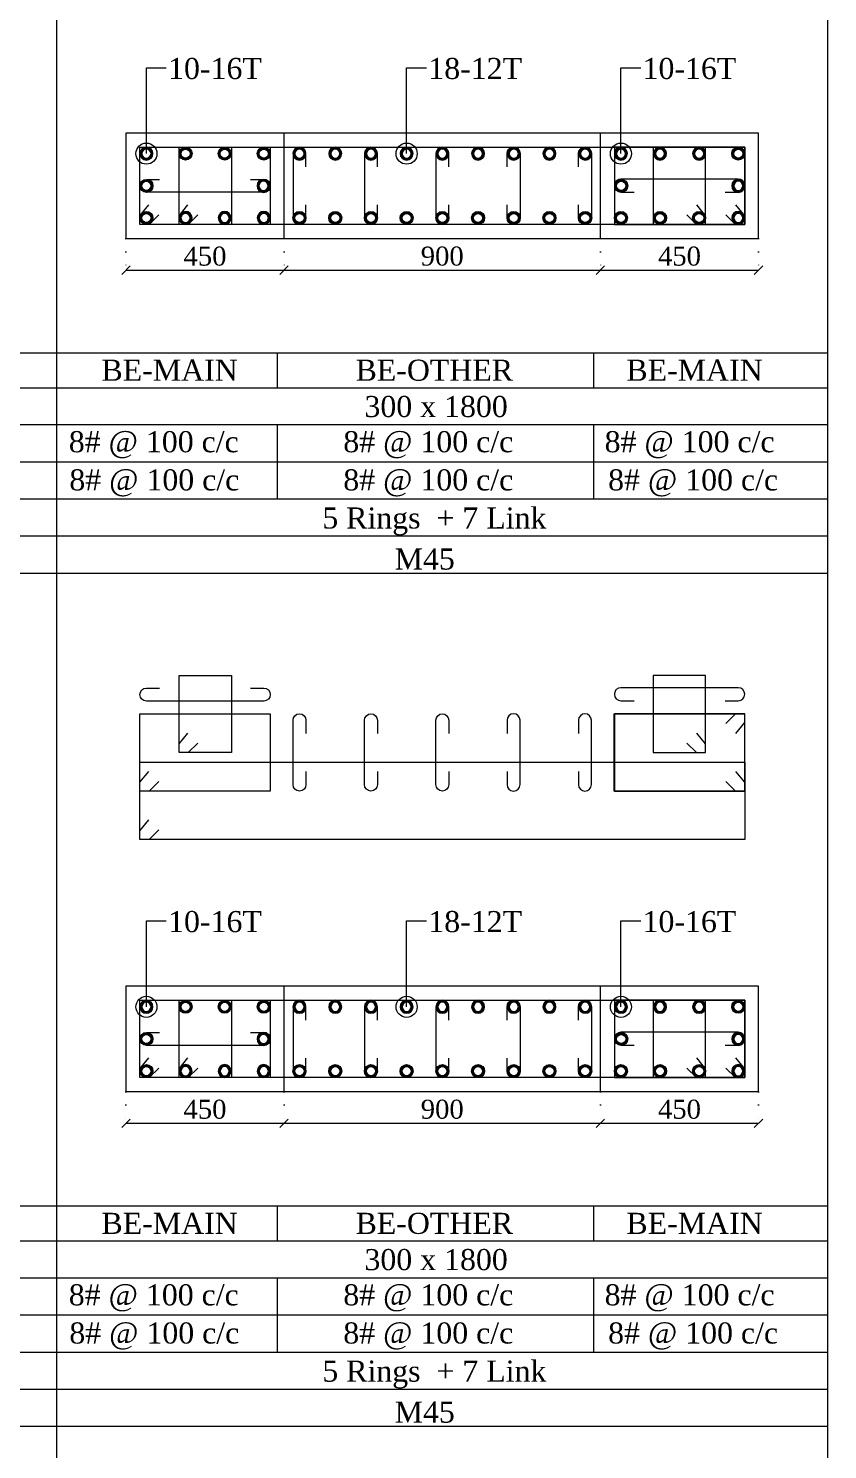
# Model space of a CAD drawing. Header units: millimetres. Extents: x 303 to 27724, y 300 to 68956.
# Drawn here: x 25450 to 27724, y 17900 to 21945 of the extents above; entities that cross this region are included whole.
import ezdxf

# ---------------------------------------------------------------- set-up
doc = ezdxf.new("R2010")
doc.units = ezdxf.units.MM
doc.linetypes.add('( Hidden )', pattern=[0.375, 0.25, -0.125])
doc.linetypes.add('DOT2', pattern=[0.125, 0, -0.125])
doc.layers.get('Defpoints').update_dxf_attribs({"lineweight": 0})
for name, color, linetype, lineweight in [('S-COL. STEEL DIA', 1, 'Continuous', 9), ('S-DIM FOOTING', 7, 'Continuous', 0), ('S-SECTION', 5, 'Continuous', 0), ('S-SECTION MARK', 7, 'Continuous', 0), ('S-SHEET', 7, 'Continuous', 0), ('S-STEEL', 1, 'Continuous', 9), ('S-STEEL-1', 1, 'Continuous', 0), ('S-STEEL-1 C.S.', 106, 'Continuous', 0), ('S-TEXT', 7, 'Continuous', 0)]:
    doc.layers.add(name, color=color, linetype=linetype, lineweight=lineweight)
doc.styles.add('AR', font='ARIALUNI.TTF', dxfattribs={"width": 0.8})
doc.styles.add('S-ROMANS', font='times.ttf')
doc.styles.add('TEXT', font='times.ttf')
doc.dimstyles.new('100', dxfattribs={"dimtxt": 180, "dimasz": 80, "dimexe": 0.18, "dimexo": 0.0625, "dimgap": 1, "dimtad": 1, "dimdec": 0, "dimzin": 0, "dimdsep": 46, "dimtxsty": 'AR', "dimblk": 'DOT', "dimcen": 0.09, "dimse1": 1, "dimse2": 1, "dimclrd": 50, "dimclrt": 256, "dimadec": 0, "dimazin": 0, "dimtfac": 1, "dimtdec": 0, "dimtix": 1, "dimtofl": 0, "dimtmove": 2, "dimatfit": 0, "dimfxl": 1, "dimtolj": 1, "dimtzin": 0, "dimlwd": -1, "dimarcsym": 0})
doc.dimstyles.new('SETU', dxfattribs={"dimtxt": 230, "dimasz": 0.2, "dimexe": 0.1, "dimexo": 0.1, "dimgap": 0.05, "dimtad": 1, "dimdec": 0, "dimzin": 0, "dimdsep": 46, "dimtxsty": 'TEXT', "dimblk": 'OBLIQUE', "dimcen": 0.09, "dimdle": 0.1, "dimclrd": 4, "dimclre": 256, "dimclrt": 256, "dimadec": 1, "dimazin": 0, "dimtfac": 1, "dimtdec": 0, "dimtix": 1, "dimtofl": 0, "dimtmove": 2, "dimatfit": 0, "dimfxl": 1, "dimtolj": 1, "dimtzin": 0, "dimlwd": -1, "dimlwe": -1, "dimarcsym": 1})

# ---------------------------------------------------------------- blocks, each defined once
blk = doc.blocks.new('*U4')
at = {"layer": 'S-COL. STEEL DIA'}
h = blk.add_hatch(color=256, dxfattribs=at)
h.dxf.hatch_style = 1
h.paths.add_polyline_path([(-18.5, 0, 1), (18.5, 0, 1)])
h.paths.add_polyline_path([(13, 0, -1), (-13, 0, -1)], flags=16)
at = {"layer": 'S-COL. STEEL DIA', "lineweight": 5}
for radius in [18.5, 13]:
    blk.add_circle((0, 0), radius, dxfattribs=at)
blk = doc.blocks.new('_Oblique')
at = {"color": 0, "linetype": 'ByBlock', "lineweight": -2}
blk.add_line((-0.5, -0.5), (0.5, 0.5), dxfattribs=at)
blk = doc.blocks.new('*D1780')
at = {"layer": 'Defpoints', "color": 0}
for p in [(25727.7, 18919), (26177.7, 18919), (26177.7, 18829.1)]:
    blk.add_point(p, dxfattribs=at)
at = {"layer": 'S-DIM FOOTING', "linetype": 'DOT2', "ltscale": 300}
for p, q in [((25727.7, 18918.8), (25727.7, 18829)), ((26177.7, 18918.8), (26177.7, 18829))]:
    blk.add_line(p, q, dxfattribs=at)
at = {"layer": 'S-DIM FOOTING', "ltscale": 300}
blk.add_line((25727.6, 18829.1), (26177.8, 18829.1), dxfattribs=at)
at = {"layer": 'S-DIM FOOTING', "linetype": 'ByBlock', "xscale": 24, "yscale": 24, "zscale": 24, "rotation": 180}
blk.add_blockref('_Oblique', (25727.7, 18829.1), dxfattribs=at)
at = {"layer": 'S-DIM FOOTING', "linetype": 'ByBlock', "xscale": 24, "yscale": 24, "zscale": 24}
blk.add_blockref('_Oblique', (26177.7, 18829.1), dxfattribs=at)
at = {"layer": 'S-DIM FOOTING', "insert": (25952.7, 18868.6), "char_height": 54, "attachment_point": 5, "style": 'TEXT'}
blk.add_mtext('\\A1;450', dxfattribs=at)
blk = doc.blocks.new('*D1781')
at = {"layer": 'Defpoints', "color": 0}
for p in [(26177.7, 18919), (27077.7, 18919), (27077.7, 18829.1)]:
    blk.add_point(p, dxfattribs=at)
at = {"layer": 'S-DIM FOOTING', "linetype": 'DOT2', "ltscale": 300}
for p, q in [((26177.7, 18918.8), (26177.7, 18829)), ((27077.7, 18918.8), (27077.7, 18829))]:
    blk.add_line(p, q, dxfattribs=at)
at = {"layer": 'S-DIM FOOTING', "ltscale": 300}
blk.add_line((26177.6, 18829.1), (27077.8, 18829.1), dxfattribs=at)
at = {"layer": 'S-DIM FOOTING', "linetype": 'ByBlock', "xscale": 24, "yscale": 24, "zscale": 24, "rotation": 180}
blk.add_blockref('_Oblique', (26177.7, 18829.1), dxfattribs=at)
at = {"layer": 'S-DIM FOOTING', "linetype": 'ByBlock', "xscale": 24, "yscale": 24, "zscale": 24}
blk.add_blockref('_Oblique', (27077.7, 18829.1), dxfattribs=at)
at = {"layer": 'S-DIM FOOTING', "insert": (26627.7, 18868.6), "char_height": 54, "attachment_point": 5, "style": 'TEXT'}
blk.add_mtext('\\A1;900', dxfattribs=at)
blk = doc.blocks.new('*D1782')
at = {"layer": 'Defpoints', "color": 0}
for p in [(27077.7, 18919), (27527.7, 18919), (27527.7, 18829.1)]:
    blk.add_point(p, dxfattribs=at)
at = {"layer": 'S-DIM FOOTING', "linetype": 'DOT2', "ltscale": 300}
for p, q in [((27077.7, 18918.8), (27077.7, 18829)), ((27527.7, 18918.8), (27527.7, 18829))]:
    blk.add_line(p, q, dxfattribs=at)
at = {"layer": 'S-DIM FOOTING', "ltscale": 300}
blk.add_line((27077.6, 18829.1), (27527.8, 18829.1), dxfattribs=at)
at = {"layer": 'S-DIM FOOTING', "linetype": 'ByBlock', "xscale": 24, "yscale": 24, "zscale": 24, "rotation": 180}
blk.add_blockref('_Oblique', (27077.7, 18829.1), dxfattribs=at)
at = {"layer": 'S-DIM FOOTING', "linetype": 'ByBlock', "xscale": 24, "yscale": 24, "zscale": 24}
blk.add_blockref('_Oblique', (27527.7, 18829.1), dxfattribs=at)
at = {"layer": 'S-DIM FOOTING', "insert": (27302.7, 18868.6), "char_height": 54, "attachment_point": 5, "style": 'TEXT'}
blk.add_mtext('\\A1;450', dxfattribs=at)
blk = doc.blocks.new('_Dot')
at = {"linetype": 'ByBlock', "lineweight": -2}
blk.add_line((-0.5, 0), (-1, 0), dxfattribs=at)
at = {"linetype": 'ByBlock', "const_width": 0.5}
blk.add_lwpolyline([(-0.25, 0, 1), (0.25, 0, 1)], format="xyb", close=True, dxfattribs=at)
blk = doc.blocks.new('*D1821')
at = {"layer": 'Defpoints', "color": 0}
for p in [(25727.7, 21347), (26177.7, 21347), (26177.7, 21257.1)]:
    blk.add_point(p, dxfattribs=at)
at = {"layer": 'S-DIM FOOTING', "linetype": 'DOT2', "ltscale": 300}
for p, q in [((25727.7, 21346.9), (25727.7, 21257)), ((26177.7, 21346.9), (26177.7, 21257))]:
    blk.add_line(p, q, dxfattribs=at)
at = {"layer": 'S-DIM FOOTING', "ltscale": 300}
blk.add_line((25727.6, 21257.1), (26177.8, 21257.1), dxfattribs=at)
at = {"layer": 'S-DIM FOOTING', "linetype": 'ByBlock', "xscale": 24, "yscale": 24, "zscale": 24, "rotation": 180}
blk.add_blockref('_Oblique', (25727.7, 21257.1), dxfattribs=at)
at = {"layer": 'S-DIM FOOTING', "linetype": 'ByBlock', "xscale": 24, "yscale": 24, "zscale": 24}
blk.add_blockref('_Oblique', (26177.7, 21257.1), dxfattribs=at)
at = {"layer": 'S-DIM FOOTING', "insert": (25952.7, 21296.6), "char_height": 54, "attachment_point": 5, "style": 'TEXT'}
blk.add_mtext('\\A1;450', dxfattribs=at)
blk = doc.blocks.new('*D1822')
at = {"layer": 'Defpoints', "color": 0}
for p in [(26177.7, 21347), (27077.7, 21347), (27077.7, 21257.1)]:
    blk.add_point(p, dxfattribs=at)
at = {"layer": 'S-DIM FOOTING', "linetype": 'DOT2', "ltscale": 300}
for p, q in [((26177.7, 21346.9), (26177.7, 21257)), ((27077.7, 21346.9), (27077.7, 21257))]:
    blk.add_line(p, q, dxfattribs=at)
at = {"layer": 'S-DIM FOOTING', "ltscale": 300}
blk.add_line((26177.6, 21257.1), (27077.8, 21257.1), dxfattribs=at)
at = {"layer": 'S-DIM FOOTING', "linetype": 'ByBlock', "xscale": 24, "yscale": 24, "zscale": 24, "rotation": 180}
blk.add_blockref('_Oblique', (26177.7, 21257.1), dxfattribs=at)
at = {"layer": 'S-DIM FOOTING', "linetype": 'ByBlock', "xscale": 24, "yscale": 24, "zscale": 24}
blk.add_blockref('_Oblique', (27077.7, 21257.1), dxfattribs=at)
at = {"layer": 'S-DIM FOOTING', "insert": (26627.7, 21296.7), "char_height": 54, "attachment_point": 5, "style": 'TEXT'}
blk.add_mtext('\\A1;900', dxfattribs=at)
blk = doc.blocks.new('*D1823')
at = {"layer": 'Defpoints', "color": 0}
for p in [(27077.7, 21347), (27527.7, 21347), (27527.7, 21257.1)]:
    blk.add_point(p, dxfattribs=at)
at = {"layer": 'S-DIM FOOTING', "linetype": 'DOT2', "ltscale": 300}
for p, q in [((27077.7, 21346.9), (27077.7, 21257)), ((27527.7, 21346.9), (27527.7, 21257))]:
    blk.add_line(p, q, dxfattribs=at)
at = {"layer": 'S-DIM FOOTING', "ltscale": 300}
blk.add_line((27077.6, 21257.1), (27527.8, 21257.1), dxfattribs=at)
at = {"layer": 'S-DIM FOOTING', "linetype": 'ByBlock', "xscale": 24, "yscale": 24, "zscale": 24, "rotation": 180}
blk.add_blockref('_Oblique', (27077.7, 21257.1), dxfattribs=at)
at = {"layer": 'S-DIM FOOTING', "linetype": 'ByBlock', "xscale": 24, "yscale": 24, "zscale": 24}
blk.add_blockref('_Oblique', (27527.7, 21257.1), dxfattribs=at)
at = {"layer": 'S-DIM FOOTING', "insert": (27302.7, 21296.6), "char_height": 54, "attachment_point": 5, "style": 'TEXT'}
blk.add_mtext('\\A1;450', dxfattribs=at)

msp = doc.modelspace()

# ---------------------------------------------------------------- linework, layer by layer
at = {"layer": 'S-SECTION'}
for points, elevation in [([(27527.7, 21347), (27527.7, 21647), (25727.7, 21647), (25727.7, 21347)], -6.2), ([(27527.7, 18919), (27527.7, 19219), (25727.7, 19219), (25727.7, 18919)], -6.1)]:
    msp.add_lwpolyline(points, close=True, dxfattribs=dict(at, elevation=elevation))
at = {"layer": 'S-SHEET'}
for p, q in [((25530.5, 68956, 4.6), (25530.5, 299.8, 5.1)), ((27724.1, 68956, 5.4), (27724.1, 299.8, 6)), ((303, 21022, 7.4), (27724.1, 21022, 7.4)), ((26158.2, 21022, -6.8), (26158.2, 20922.5, -6.8)), ((27058.2, 21022, -6.8), (27058.2, 20922.5, -6.8)), ((303, 20922.5, -0.4), (27724.1, 20922.5, -0.5)), ((303, 20817.3, -0.4), (27724.1, 20817.3, -0.5)), ((303, 20817.3, -0.4), (27724.1, 20817.3, -0.5)), ((26158.2, 20817.3, -6.8), (26158.2, 20606, -6.8)), ((27058.2, 20817.3, -6.8), (27058.2, 20606, -6.8)), ((303, 20711.5, -0.4), (27724.1, 20711.5, -0.5)), ((303, 20606, -0.4), (27724.1, 20606, -0.4)), ((303, 20500.5, -0.4), (27724.1, 20500.5, -0.5)), ((303, 18594, 7.5), (27724.1, 18594, 7.5)), ((26158.2, 18594, -6.8), (26158.2, 18494.4, -6.8)), ((27058.2, 18594, -6.8), (27058.2, 18494.4, -6.8)), ((303, 18494.4, -0.4), (27724.1, 18494.4, -0.4)), ((303, 18389.2, -0.4), (27724.1, 18389.2, -0.4)), ((303, 18389.2, -0.4), (27724.1, 18389.2, -0.4)), ((26158.2, 18389.2, -6.8), (26158.2, 18177.9, -6.8)), ((27058.2, 18389.2, -6.8), (27058.2, 18177.9, -6.8)), ((303, 18283.4, -0.4), (27724.1, 18283.4, -0.4)), ((303, 18177.9, -0.4), (27724.1, 18177.9, -0.4)), ((303, 18072.4, -0.4), (27724.1, 18072.4, -0.4))]:
    msp.add_line(p, q, dxfattribs=at)
at = {"layer": 'S-SHEET', "color": 0}
for p, q in [((303, 20394.9, -0.4), (27724.1, 20394.9, -0.5)), ((303, 17966.9, -0.4), (27724.1, 17966.9, -0.4))]:
    msp.add_line(p, q, dxfattribs=at)
at = {"layer": 'S-STEEL', "color": 1}
for points, elevation in [([(25821.2, 21414.3), (25793.7, 21387), (25767.7, 21387), (25767.7, 21607), (27488.5, 21607), (27488.5, 21387), (25767.7, 21387), (25767.7, 21412), (25792.9, 21442.9)], -6.2), ([(27434.2, 19967.1), (27461.7, 19994.4), (27487.7, 19994.4), (27487.7, 19774.4), (27116.9, 19774.4), (27116.9, 19994.4), (27487.7, 19994.4), (27487.7, 19969.4), (27462.5, 19938.6)], -6.1), ([(25821.2, 19663.7), (25793.7, 19636.4), (25767.7, 19636.4), (25767.7, 19856.4), (27488.5, 19856.4), (27488.5, 19636.4), (25767.7, 19636.4), (25767.7, 19661.4), (25792.9, 19692.3)], -6.1), ([(25821.2, 18986.3), (25793.7, 18959), (25767.7, 18959), (25767.7, 19179), (27488.5, 19179), (27488.5, 18959), (25767.7, 18959), (25767.7, 18984), (25792.9, 19014.9)], -6.1)]:
    msp.add_lwpolyline(points, dxfattribs=dict(at, elevation=elevation))
at = {"layer": 'S-STEEL', "color": 3}
for points, elevation in [([(26240.1, 21550.9), (26240.1, 21588.6, 1), (26203.2, 21588.6), (26203.2, 21405.5, 1), (26240.1, 21405.5), (26240.1, 21442.7)], -6.2), ([(26443.3, 21550.9), (26443.3, 21588.6, 1), (26406.4, 21588.6), (26406.4, 21405.5, 1), (26443.3, 21405.5), (26443.3, 21442.7)], -6.2), ([(26646.5, 21550.9), (26646.5, 21588.6, 1), (26609.6, 21588.6), (26609.6, 21405.5, 1), (26646.5, 21405.5), (26646.5, 21442.7)], -6.2), ([(26812.1, 21550.9), (26812.1, 21588.6, -1), (26849, 21588.6), (26849, 21405.5, -1), (26812.1, 21405.5), (26812.1, 21442.7)], -6.2), ([(27015.3, 21550.9), (27015.3, 21588.6, -1), (27052.2, 21588.6), (27052.2, 21405.5, -1), (27015.3, 21405.5), (27015.3, 21442.7)], -6.2), ([(26082.3, 21515.5), (26120, 21515.5, -1), (26120, 21478.6), (25786.1, 21478.6, -1), (25786.1, 21515.5), (25823.4, 21515.5)], -6.2), ([(27432.3, 21479.4), (27470, 21479.4, 1), (27470, 21516.3), (27136.1, 21516.3, 1), (27136.1, 21479.4), (27173.4, 21479.4)], -6.2), ([(26082.3, 20067.6), (26120, 20067.6, -1), (26120, 20030.7), (25786.1, 20030.7, -1), (25786.1, 20067.6), (25823.4, 20067.6)], -6.1), ([(27432.3, 20031.6), (27470, 20031.6, 1), (27470, 20068.5), (27136.1, 20068.5, 1), (27136.1, 20031.6), (27173.4, 20031.6)], -6.1), ([(26240.1, 19830.5), (26240.1, 19792.8, -1), (26203.2, 19792.8), (26203.2, 19975.9, -1), (26240.1, 19975.9), (26240.1, 19938.7)], -6.1), ([(26443.3, 19830.5), (26443.3, 19792.8, -1), (26406.4, 19792.8), (26406.4, 19975.9, -1), (26443.3, 19975.9), (26443.3, 19938.7)], -6.1), ([(26646.5, 19830.5), (26646.5, 19792.8, -1), (26609.6, 19792.8), (26609.6, 19975.9, -1), (26646.5, 19975.9), (26646.5, 19938.7)], -6.1), ([(26812.1, 19830.5), (26812.1, 19792.8, 1), (26849, 19792.8), (26849, 19975.9, 1), (26812.1, 19975.9), (26812.1, 19938.7)], -6.1), ([(27015.3, 19830.5), (27015.3, 19792.8, 1), (27052.2, 19792.8), (27052.2, 19975.9, 1), (27015.3, 19975.9), (27015.3, 19938.7)], -6.1), ([(26240.1, 19122.8), (26240.1, 19160.5, 1), (26203.2, 19160.5), (26203.2, 18977.4, 1), (26240.1, 18977.4), (26240.1, 19014.6)], -6.1), ([(26443.3, 19122.8), (26443.3, 19160.5, 1), (26406.4, 19160.5), (26406.4, 18977.4, 1), (26443.3, 18977.4), (26443.3, 19014.6)], -6.1), ([(26646.5, 19122.8), (26646.5, 19160.5, 1), (26609.6, 19160.5), (26609.6, 18977.4, 1), (26646.5, 18977.4), (26646.5, 19014.6)], -6.1), ([(26812.1, 19122.8), (26812.1, 19160.5, -1), (26849, 19160.5), (26849, 18977.4, -1), (26812.1, 18977.4), (26812.1, 19014.6)], -6.1), ([(27015.3, 19122.8), (27015.3, 19160.5, -1), (27052.2, 19160.5), (27052.2, 18977.4, -1), (27015.3, 18977.4), (27015.3, 19014.6)], -6.1), ([(26082.3, 19087.4), (26120, 19087.4, -1), (26120, 19050.5), (25786.1, 19050.5, -1), (25786.1, 19087.4), (25823.4, 19087.4)], -6.1), ([(27432.3, 19051.4), (27470, 19051.4, 1), (27470, 19088.3), (27136.1, 19088.3, 1), (27136.1, 19051.4), (27173.4, 19051.4)], -6.1)]:
    msp.add_lwpolyline(points, format="xyb", dxfattribs=dict(at, elevation=elevation))
at = {"layer": 'S-STEEL-1', "color": 6}
for points, elevation in [([(25821.2, 21414.3), (25793.7, 21387), (25767.7, 21387), (25767.7, 21607), (26138.5, 21607), (26138.5, 21387), (25767.7, 21387), (25767.7, 21412), (25792.9, 21442.9)], -6.2), ([(27434.9, 21414.3), (27462.5, 21387), (27488.5, 21387), (27488.5, 21607), (27117.7, 21607), (27117.7, 21387), (27488.5, 21387), (27488.5, 21412), (27463.3, 21442.9)], -6.2), ([(25821.2, 19801.8), (25793.7, 19774.4), (25767.7, 19774.4), (25767.7, 19994.4), (26138.5, 19994.4), (26138.5, 19774.4), (25767.7, 19774.4), (25767.7, 19799.5), (25792.9, 19830.3)], -6.1), ([(27434.9, 19801.8), (27462.5, 19774.4), (27488.5, 19774.4), (27488.5, 19994.4), (27117.7, 19994.4), (27117.7, 19774.4), (27488.5, 19774.4), (27488.5, 19799.5), (27463.3, 19830.3)], -6.1), ([(25821.2, 18986.3), (25793.7, 18959), (25767.7, 18959), (25767.7, 19179), (26138.5, 19179), (26138.5, 18959), (25767.7, 18959), (25767.7, 18984), (25792.9, 19014.9)], -6.1), ([(27434.9, 18986.3), (27462.5, 18959), (27488.5, 18959), (27488.5, 19179), (27117.7, 19179), (27117.7, 18959), (27488.5, 18959), (27488.5, 18984), (27463.3, 19014.9)], -6.1)]:
    msp.add_lwpolyline(points, dxfattribs=dict(at, elevation=elevation))
at = {"layer": 'S-STEEL-1', "color": 41}
for points, elevation in [([(25932.5, 21414.3), (25905, 21387), (25879, 21387), (25879, 21607), (26028.4, 21607), (26028.4, 21387), (25879, 21387), (25879, 21412), (25904.2, 21442.9)], -6.2), ([(27323.7, 21414.3), (27351.2, 21387), (27377.2, 21387), (27377.2, 21607), (27227.8, 21607), (27227.8, 21387), (27377.2, 21387), (27377.2, 21412), (27352, 21442.9)], -6.2), ([(25932.5, 19911.2), (25905, 19883.8), (25879, 19883.8), (25879, 20103.8), (26028.4, 20103.8), (26028.4, 19883.8), (25879, 19883.8), (25879, 19908.9), (25904.2, 19939.7)], -6.1), ([(27323.7, 19911.2), (27351.2, 19883.8), (27377.2, 19883.8), (27377.2, 20103.8), (27227.8, 20103.8), (27227.8, 19883.8), (27377.2, 19883.8), (27377.2, 19908.9), (27352, 19939.7)], -6.1), ([(25932.5, 18986.3), (25905, 18959), (25879, 18959), (25879, 19179), (26028.4, 19179), (26028.4, 18959), (25879, 18959), (25879, 18984), (25904.2, 19014.9)], -6.1), ([(27323.7, 18986.3), (27351.2, 18959), (27377.2, 18959), (27377.2, 19179), (27227.8, 19179), (27227.8, 18959), (27377.2, 18959), (27377.2, 18984), (27352, 19014.9)], -6.1)]:
    msp.add_lwpolyline(points, dxfattribs=dict(at, elevation=elevation))
at = {"layer": 'S-STEEL-1 C.S.', "color": 8, "linetype": '( Hidden )'}
for p, q in [((26177.7, 21347, -6.2), (26177.7, 21647, -6.2)), ((27077.7, 21347, -6.2), (27077.7, 21647, -6.2)), ((26177.7, 18919, -6.1), (26177.7, 19219, -6.1)), ((27077.7, 18919, -6.1), (27077.7, 19219, -6.1))]:
    msp.add_line(p, q, dxfattribs=at)

# ---------------------------------------------------------------- block references
at = {"layer": 'S-COL. STEEL DIA', "xscale": -1, "rotation": 180}
for p in [(25786.1, 21588.6, -6.2), (26221.6, 21588.6, -6.2), (26323.3, 21588.6, -6.2), (26424.9, 21588.6, -6.2), (26526.5, 21588.6, -6.2), (26628.1, 21588.6, -6.2), (26729.7, 21588.6, -6.2), (26831.3, 21588.6, -6.2), (26932.9, 21588.6, -6.2), (27034.5, 21588.6, -6.2), (27136.1, 21588.6, -6.2), (27247.4, 21588.6, -6.2), (27358.7, 21588.6, -6.2), (25786.1, 19160.5, -6.1), (26221.6, 19160.5, -6.1), (26323.3, 19160.5, -6.1), (26424.9, 19160.5, -6.1), (26526.5, 19160.5, -6.1), (26628.1, 19160.5, -6.1), (26729.7, 19160.5, -6.1), (26831.3, 19160.5, -6.1), (26932.9, 19160.5, -6.1), (27034.5, 19160.5, -6.1), (27136.1, 19160.5, -6.1), (27247.4, 19160.5, -6.1), (27358.7, 19160.5, -6.1)]:
    msp.add_blockref('*U4', p, dxfattribs=at)
at = {"layer": 'S-COL. STEEL DIA', "rotation": 180}
for p in [(25897.4, 21588.6, -6.2), (26008.7, 21588.6, -6.2), (26120, 21588.6, -6.2), (27470, 21588.6, -6.2), (25897.4, 19160.5, -6.1), (26008.7, 19160.5, -6.1), (26120, 19160.5, -6.1), (27470, 19160.5, -6.1)]:
    msp.add_blockref('*U4', p, dxfattribs=at)
at = {"layer": 'S-COL. STEEL DIA'}
for p in [(25786.1, 21497, -6.2), (27136.9, 21497, -6.2), (25786.1, 21405.5, -6.2), (26221.6, 21405.5, -6.2), (26323.3, 21405.5, -6.2), (26424.9, 21405.5, -6.2), (26526.5, 21405.5, -6.2), (26628.1, 21405.5, -6.2), (26729.7, 21405.5, -6.2), (26831.3, 21405.5, -6.2), (26932.9, 21405.5, -6.2), (27034.5, 21405.5, -6.2), (27136.1, 21405.5, -6.2), (27247.4, 21405.5, -6.2), (27358.7, 21405.5, -6.2), (25786.1, 19069, -6.1), (27136.9, 19069, -6.1), (25786.1, 18977.4, -6.1), (26221.6, 18977.4, -6.1), (26323.3, 18977.4, -6.1), (26424.9, 18977.4, -6.1), (26526.5, 18977.4, -6.1), (26628.1, 18977.4, -6.1), (26729.7, 18977.4, -6.1), (26831.3, 18977.4, -6.1), (26932.9, 18977.4, -6.1), (27034.5, 18977.4, -6.1), (27136.1, 18977.4, -6.1), (27247.4, 18977.4, -6.1), (27358.7, 18977.4, -6.1)]:
    msp.add_blockref('*U4', p, dxfattribs=at)
at = {"layer": 'S-COL. STEEL DIA', "xscale": -1}
for p in [(26119.2, 21497, -6.2), (27470, 21497, -6.2), (25897.4, 21405.5, -6.2), (26008.7, 21405.5, -6.2), (26120, 21405.5, -6.2), (27470, 21405.5, -6.2), (26119.2, 19069, -6.1), (27470, 19069, -6.1), (25897.4, 18977.4, -6.1), (26008.7, 18977.4, -6.1), (26120, 18977.4, -6.1), (27470, 18977.4, -6.1)]:
    msp.add_blockref('*U4', p, dxfattribs=at)

# ---------------------------------------------------------------- texts
at = {"layer": 'S-TEXT', "color": 7, "style": 'TEXT'}
for s, p in [('10-16T', (25847.7, 21801, -6.2)), ('18-12T', (26588.1, 21801, -6.2)), ('10-16T', (27197.7, 21801, -6.2)), ('10-16T', (25847.7, 19373, -6.1)), ('18-12T', (26588.1, 19373, -6.1)), ('10-16T', (27197.7, 19373, -6.1))]:
    msp.add_text(s, height=60, dxfattribs=at).set_placement(p)
at = {"layer": 'S-TEXT', "style": 'S-ROMANS'}
for s, p in [('BE-MAIN ', (25658.2, 20942.3, -6.8)), ('BE-OTHER', (26381.2, 20942.3, -6.8)), ('BE-MAIN ', (27151.7, 20942.3, -6.8)), ('300 x 1800', (26406.4, 20839, -6.8)), ('8# @ 100 c/c', (25565.2, 20738.8, -6.8)), ('8# @ 100 c/c', (26346.2, 20738.8, -6.8)), ('8# @ 100 c/c', (27089.7, 20738.8, -6.8)), ('8# @ 100 c/c', (25566.7, 20630.1, -6.8)), ('8# @ 100 c/c', (26346.2, 20630.1, -6.8)), ('8# @ 100 c/c', (27099.7, 20630.1, -6.8)), ('5 Rings  + 7 Link', (26286.5, 20521.7, -6.8)), ('M45', (26492.3, 20404.9, -6.8)), ('BE-MAIN ', (25658.2, 18514.2, -6.8)), ('BE-OTHER', (26381.2, 18514.2, -6.8)), ('BE-MAIN ', (27151.7, 18514.2, -6.8)), ('300 x 1800', (26406.4, 18411, -6.8)), ('8# @ 100 c/c', (25565.2, 18310.7, -6.8)), ('8# @ 100 c/c', (26346.2, 18310.7, -6.8)), ('8# @ 100 c/c', (27089.7, 18310.7, -6.8)), ('8# @ 100 c/c', (25566.7, 18202.1, -6.8)), ('8# @ 100 c/c', (26346.2, 18202.1, -6.8)), ('8# @ 100 c/c', (27099.7, 18202.1, -6.8)), ('5 Rings  + 7 Link', (26286.5, 18093.6, -6.8)), ('M45', (26492.3, 17976.9, -6.8))]:
    msp.add_text(s, height=60, dxfattribs=at).set_placement(p)

# ---------------------------------------------------------------- dimensions: what is measured, and where the dimension line sits
at = {"layer": 'S-DIM FOOTING', "ltscale": 300}
for base, p1, p2, picture, middle in [((26177.7, 21257.1, -6.6), (25727.7, 21347, -6.2), (26177.7, 21347, -6.2), '*D1821', (25952.7, 21296.6, -6.6)), ((27077.7, 21257.1, -6.6), (26177.7, 21347, -6.2), (27077.7, 21347, -6.2), '*D1822', (26627.7, 21296.7, -6.6)), ((27527.7, 21257.1, -6.6), (27077.7, 21347, -6.2), (27527.7, 21347, -6.2), '*D1823', (27302.7, 21296.6, -6.6)), ((26177.7, 18829.1, -6.5), (25727.7, 18919, -6.1), (26177.7, 18919, -6.1), '*D1780', (25952.7, 18868.6, -6.5)), ((27077.7, 18829.1, -6.5), (26177.7, 18919, -6.1), (27077.7, 18919, -6.1), '*D1781', (26627.7, 18868.6, -6.5)), ((27527.7, 18829.1, -6.5), (27077.7, 18919, -6.1), (27527.7, 18919, -6.1), '*D1782', (27302.7, 18868.6, -6.5))]:
    dim = msp.add_linear_dim(base=base, p1=p1, p2=p2, angle=180, dimstyle='SETU', override={"dimscale": 1.2, "dimtxt": 45, "dimasz": 20, "dimgap": 10, "dimblk1": 'Oblique', "dimblk2": 'Oblique', "dimsah": 1, "dimclrd": 256, "dimarcsym": 1}, dxfattribs=at)
    dim.commit()
    dim.dimension.update_dxf_attribs({"geometry": picture, "text_midpoint": middle})

# ---------------------------------------------------------------- leaders
at = {"layer": 'S-SECTION MARK'}
for points in [[(25786.1, 21588.6, -6.2), (25786.1, 21832.8, -6.2), (25842.6, 21832.8, -6.2)], [(26526.5, 21588.6, -6.2), (26526.5, 21832.8, -6.2), (26582.9, 21832.8, -6.2)], [(27136.1, 21588.6, -6.2), (27136.1, 21832.8, -6.2), (27192.6, 21832.8, -6.2)], [(25786.1, 19160.5, -6.1), (25786.1, 19404.8, -6.1), (25842.6, 19404.8, -6.1)], [(26526.5, 19160.5, -6.1), (26526.5, 19404.8, -6.1), (26582.9, 19404.8, -6.1)], [(27136.1, 19160.5, -6.1), (27136.1, 19404.8, -6.1), (27192.6, 19404.8, -6.1)]]:
    msp.add_leader(points, dimstyle='100', override={"dimasz": 60, "dimtad": 0, "dimclrd": 256, "dimldrblk": 'DotBlank', "dimfxl": 50, "dimfxlon": 1, "dimarcsym": 1}, dxfattribs=at)

doc.saveas('drawing.dxf')
